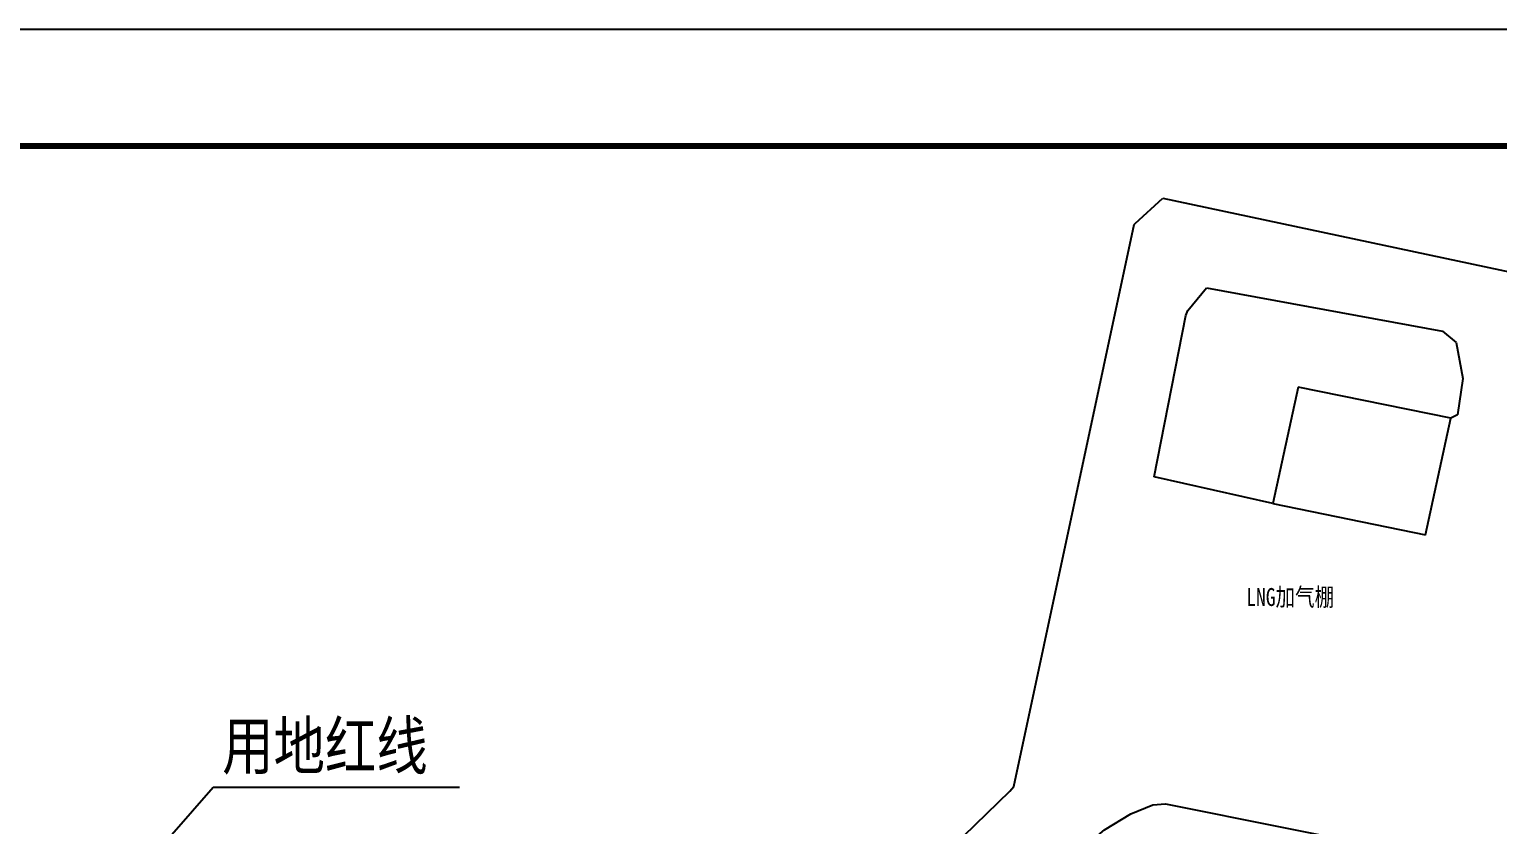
# Model space of a CAD drawing. Extents: x -534 to 560, y 572 to 1344.
# Drawn here: x -128.8 to 35.1, y 1255.5 to 1344.2 of the extents above; entities that cross this region are included whole.
import ezdxf

# ---------------------------------------------------------------- set-up
doc = ezdxf.new("R2010")
doc.units = 0
doc.header["$LTSCALE"] = 1000
doc.header["$MEASUREMENT"] = 0
doc.linetypes.add('X5', pattern=[3, 2, -1])
doc.linetypes.add('X6', pattern=[2, 1, -1])
for name, color, linetype in [('003规划景观', 90, 'Continuous'), ('DLSS', 8, 'Continuous'), ('PUB_TEXT', 7, 'Continuous'), ('TK', 7, 'Continuous'), ('外轮廓线', 2, 'Continuous'), ('红线', 8, 'Continuous')]:
    doc.layers.add(name, color=color, linetype=linetype)
doc.styles.add('HT', font='simhei.ttf', dxfattribs={"width": 0.8})
doc.styles.add('HZ', font='', dxfattribs={"width": 0.8})
doc.styles.get('HZ').set_extended_font_data('SimSun')

# ---------------------------------------------------------------- blocks, each defined once
blk = doc.blocks.new('BFGGFHBDRSGS')
at = {"layer": 'TK'}
blk.add_line((385484, -156238), (301384, -156238), dxfattribs=at)
at = {"layer": 'TK', "const_width": 50}
blk.add_lwpolyline([(303884, -214638), (384484, -214638), (384484, -157238), (303884, -157238)], close=True, dxfattribs=at)
blk = doc.blocks.new('A$C37B82D5D')
at = {"xscale": 1.25, "yscale": 1.25, "zscale": 1.25}
blk.add_blockref('BFGGFHBDRSGS', (-376730, 269547), dxfattribs=at)

msp = doc.modelspace()

# ---------------------------------------------------------------- linework, layer by layer
at = {"layer": '003规划景观', "linetype": 'Continuous'}
for p, q in [((-136.328, 1227.565), (-108.252, 1259.658)), ((-108.252, 1259.658), (-80.752, 1259.658))]:
    msp.add_line(p, q, dxfattribs=at)
at = {"layer": 'DLSS', "color": 8, "linetype": 'X6', "flags": 128}
for points in [[(-45.329, 1237.116), (-42.899, 1238.619), (-40.321, 1240.39), (-29.4, 1249.472), (-19.341, 1259.213), (-18.874, 1259.753), (-5.464, 1322.42), (-5.349, 1322.537), (-2.24, 1325.366), (47.095, 1314.885), (40.521, 1282.104), (44.249, 1281.55), (34.957, 1234.263), (35.381, 1232.637), (37.243, 1232.758), (46.791, 1279.934), (44.038, 1280.475)], [(10.019, 1291.288), (-3.212, 1294.277), (0.308, 1312.278), (0.548, 1312.853), (2.63, 1315.373), (28.977, 1310.528), (30.477, 1309.257), (31.249, 1305.247), (30.651, 1301.204), (29.912, 1300.811)], [(-31.775, 1233.964), (-25.978, 1239.276), (-10.285, 1253.597), (-8.765, 1254.907), (-5.818, 1256.684), (-3.356, 1257.695), (-1.939, 1257.784), (24.776, 1252.437), (26.12, 1251.695), (27.229, 1250.31), (27.464, 1248.804), (27.204, 1247.201), (22.93, 1226.699), (21.653, 1225.08), (19.483, 1223.983), (18.772, 1223.846)]]:
    msp.add_lwpolyline(points, dxfattribs=at)
msp.add_lwpolyline([(27.078, 1287.805), (29.912, 1300.811), (12.853, 1304.294), (10.019, 1291.288)], close=True, dxfattribs=at)

# ---------------------------------------------------------------- block references
at = {"layer": '外轮廓线', "ltscale": 0.03, "xscale": 0.01040000000011787, "yscale": 0.01040000000011787, "zscale": 0.01040000000024591}
msp.add_blockref('A$C37B82D5D', (-533.694, 571.998), dxfattribs=at)

# ---------------------------------------------------------------- texts
at = {"layer": 'PUB_TEXT', "style": 'HT', "width": 0.8}
msp.add_text('用地红线', height=5.2574, dxfattribs=at).set_placement((-107.252, 1261.658))
at = {"layer": '红线', "color": 8, "linetype": 'X5', "insert": (7.062, 1281.874), "char_height": 2, "width": 10.88137, "attachment_point": 1, "style": 'HZ'}
msp.add_mtext('LNG加气棚', dxfattribs=at)

doc.saveas('drawing.dxf')
